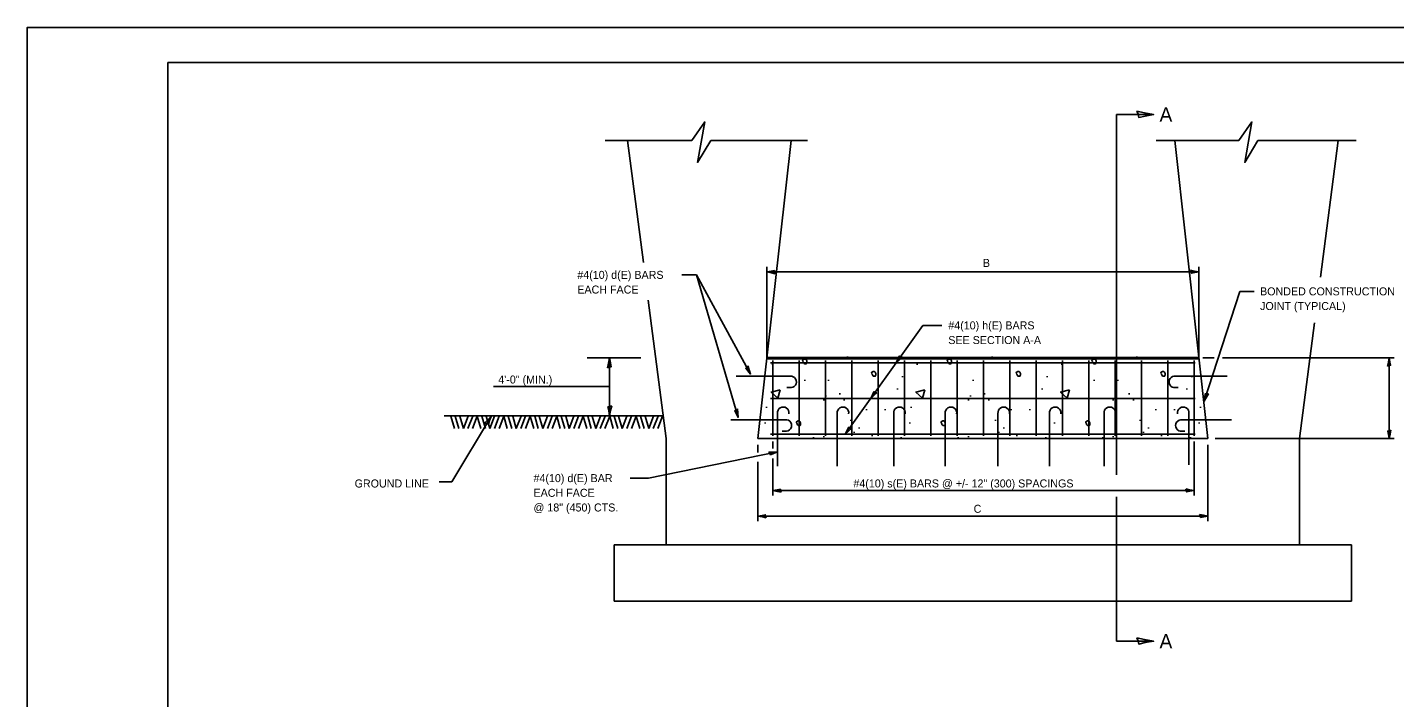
# Model space of a CAD drawing. Extents: x 100365 to 101045, y 100037 to 100477.
# Drawn here: x 100365.2 to 100754.9, y 100285.8 to 100476.7 of the extents above; entities that cross this region are included whole.
import ezdxf

# ---------------------------------------------------------------- set-up
doc = ezdxf.new("R2010")
doc.units = 0
for name, color, linetype in [('Design_PR_Back of Gutter or Curb line', 7, 'Continuous'), ('Design_PR_Roadway Dimensions', 7, 'Continuous'), ('Design_PR_Roadway Notes', 7, 'Continuous'), ('Level 2', 7, 'Continuous'), ('Level 23', 7, 'Continuous'), ('Level 3', 7, 'Continuous'), ('Level 43', 7, 'Continuous'), ('Level 49', 7, 'Continuous'), ('Sheets_50 Reference Boundary', 7, 'Continuous'), ('Sheets_General Details', 7, 'Continuous'), ('Sheets_Printer Plotting Border', 7, 'Continuous'), ('Stage_Construction Traffic Control', 7, 'Continuous'), ('Topo_Bridge Structures', 7, 'Continuous'), ('Topo_Retaining Wall', 7, 'Continuous')]:
    doc.layers.add(name, color=color, linetype=linetype)

msp = doc.modelspace()

# ---------------------------------------------------------------- linework, layer by layer
at = {"layer": 'Design_PR_Back of Gutter or Curb line'}
for p, q in [((100575.99, 100382.72), (100699.08, 100382.72)), ((100575.99, 100382.35), (100699.08, 100382.35))]:
    msp.add_line(p, q, dxfattribs=at)
at = {"layer": 'Design_PR_Roadway Notes'}
for p, q in [((100675.63, 100451.89), (100686.16, 100451.89)), ((100675.63, 100451.89), (100675.63, 100349.24)), ((100551.69, 100406.23), (100555.88, 100406.23)), ((100555.88, 100406.23), (100567.78, 100365.62)), ((100555.88, 100406.23), (100571.31, 100377.98)), ((100700.63, 100370.25), (100710.79, 100401.53)), ((100710.79, 100401.53), (100714.86, 100401.53)), ((100598.32, 100360.82), (100620.42, 100391.84)), ((100620.42, 100391.84), (100625.86, 100391.84)), ((100524.72, 100382.57), (100540.09, 100382.57)), ((100531.15, 100382.57), (100531.15, 100366.1)), ((100498.09, 100374.47), (100531.15, 100374.47)), ((100486.16, 100347.28), (100497.49, 100366.1)), ((100579, 100355.8), (100542.23, 100348.33)), ((100482.57, 100347.28), (100486.16, 100347.28)), ((100542.23, 100348.33), (100536.97, 100348.33)), ((100675.63, 100343.02), (100675.63, 100301.88)), ((100675.63, 100301.88), (100686.16, 100301.88))]:
    msp.add_line(p, q, dxfattribs=at)
for points in [[(100681.41, 100452.88), (100681.79, 100451.97), (100681.94, 100451.09), (100683.78, 100451.48), (100686.16, 100451.89), (100683.62, 100452.35)], [(100530.55, 100379.72), (100531.1, 100379.95), (100531.62, 100380.04), (100531.39, 100381.14), (100531.15, 100382.57), (100530.87, 100381.05)], [(100530.55, 100379.72), (100531.1, 100379.95), (100531.62, 100380.04), (100531.39, 100381.14), (100531.15, 100382.57), (100530.87, 100381.05)], [(100570.61, 100380.31), (100570.3, 100379.92), (100569.95, 100379.64), (100570.56, 100378.93), (100571.31, 100377.98), (100570.91, 100379.21)], [(100614.59, 100382.8), (100614.11, 100382.91), (100613.71, 100383.1), (100613.33, 100382.25), (100612.81, 100381.16), (100613.73, 100382.06)], [(100607.35, 100372.64), (100606.86, 100372.74), (100606.46, 100372.94), (100606.09, 100372.08), (100605.56, 100370.99), (100606.49, 100371.89)], [(100701.83, 100372.36), (100701.34, 100372.31), (100700.9, 100372.38), (100700.8, 100371.44), (100700.63, 100370.25), (100701.24, 100371.38)], [(100531.74, 100368.95), (100531.2, 100368.71), (100530.67, 100368.62), (100530.9, 100367.52), (100531.15, 100366.1), (100531.42, 100367.62)], [(100495.51, 100363.96), (100496.1, 100363.88), (100496.59, 100363.68), (100496.96, 100364.75), (100497.49, 100366.1), (100496.47, 100364.94)], [(100567.59, 100368.04), (100567.21, 100367.73), (100566.81, 100367.53), (100567.25, 100366.71), (100567.78, 100365.62), (100567.65, 100366.91)], [(100600.1, 100362.46), (100599.61, 100362.57), (100599.21, 100362.77), (100598.84, 100361.91), (100598.32, 100360.82), (100599.24, 100361.72)], [(100576.57, 100355.81), (100576.85, 100355.4), (100577.01, 100354.99), (100577.88, 100355.36), (100579, 100355.8), (100577.71, 100355.77)], [(100681.41, 100302.87), (100681.79, 100301.96), (100681.94, 100301.08), (100683.78, 100301.47), (100686.16, 100301.88), (100683.62, 100302.34)]]:
    msp.add_lwpolyline(points, close=True, dxfattribs=at)
at = {"layer": 'Level 2'}
for p, q in [((100486.9, 100362.43), (100485.89, 100365.97)), ((100488.18, 100362.43), (100487.17, 100365.97)), ((100489.46, 100362.43), (100488.45, 100365.97)), ((100489.46, 100362.43), (100490.81, 100365.97)), ((100490.77, 100362.43), (100492.12, 100365.97)), ((100492.09, 100362.43), (100493.44, 100365.97)), ((100494.45, 100362.43), (100493.44, 100365.97)), ((100495.73, 100362.43), (100494.72, 100365.97)), ((100497.01, 100362.43), (100495.99, 100365.97)), ((100497.01, 100362.43), (100498.35, 100365.97)), ((100498.32, 100362.43), (100499.67, 100365.97)), ((100499.64, 100362.43), (100500.98, 100365.97)), ((100501.99, 100362.43), (100500.98, 100365.97)), ((100503.27, 100362.43), (100502.26, 100365.97)), ((100504.55, 100362.43), (100503.54, 100365.97)), ((100504.55, 100362.43), (100505.9, 100365.97)), ((100505.87, 100362.43), (100507.21, 100365.97)), ((100507.18, 100362.43), (100508.53, 100365.97)), ((100509.54, 100362.43), (100508.53, 100365.97)), ((100510.82, 100362.43), (100509.81, 100365.97)), ((100512.1, 100362.43), (100511.09, 100365.97)), ((100512.1, 100362.43), (100513.44, 100365.97)), ((100513.41, 100362.43), (100514.76, 100365.97)), ((100514.73, 100362.43), (100516.08, 100365.97)), ((100517.09, 100362.43), (100516.08, 100365.97)), ((100518.36, 100362.43), (100517.35, 100365.97)), ((100519.64, 100362.43), (100518.63, 100365.97)), ((100519.64, 100362.43), (100520.99, 100365.97)), ((100520.96, 100362.43), (100522.31, 100365.97)), ((100522.27, 100362.43), (100523.62, 100365.97)), ((100524.63, 100362.43), (100523.62, 100365.97)), ((100525.91, 100362.43), (100524.9, 100365.97)), ((100527.19, 100362.43), (100526.18, 100365.97)), ((100527.19, 100362.43), (100528.54, 100365.97)), ((100528.5, 100362.43), (100529.85, 100365.97)), ((100529.82, 100362.43), (100531.17, 100365.97)), ((100532.18, 100362.43), (100531.17, 100365.97)), ((100533.46, 100362.43), (100532.45, 100365.97)), ((100534.73, 100362.43), (100533.72, 100365.97)), ((100534.73, 100362.43), (100536.08, 100365.97)), ((100536.05, 100362.43), (100537.4, 100365.97)), ((100537.36, 100362.43), (100538.71, 100365.97)), ((100539.72, 100362.43), (100538.71, 100365.97)), ((100541, 100362.43), (100539.99, 100365.97)), ((100542.28, 100362.43), (100541.27, 100365.97)), ((100542.28, 100362.43), (100543.63, 100365.97)), ((100543.6, 100362.43), (100544.94, 100365.97)), ((100544.91, 100362.43), (100546.26, 100365.97))]:
    msp.add_line(p, q, dxfattribs=at)
at = {"layer": 'Level 23'}
msp.add_line((100546.29, 100366.1), (100484.04, 100366.1), dxfattribs=at)
at = {"layer": 'Level 3'}
for p, q in [((100577.61, 100380.92), (100577.61, 100380.62)), ((100594.95, 100382.66), (100594.95, 100382.36)), ((100598.96, 100382.97), (100598.96, 100382.67)), ((100618.84, 100380.92), (100618.84, 100380.62)), ((100636.18, 100382.66), (100636.18, 100382.36)), ((100640.19, 100382.97), (100640.19, 100382.67)), ((100660.07, 100380.92), (100660.07, 100380.62)), ((100677.41, 100382.66), (100677.41, 100382.36)), ((100681.42, 100382.97), (100681.42, 100382.67)), ((100586.79, 100376.34), (100586.79, 100376.04)), ((100593.51, 100376.33), (100593.51, 100376.03)), ((100614.59, 100377.4), (100614.59, 100377.1)), ((100634.73, 100376.33), (100634.73, 100376.03)), ((100655.82, 100377.4), (100655.82, 100377.1)), ((100669.24, 100376.34), (100669.24, 100376.04)), ((100675.96, 100376.33), (100675.96, 100376.03)), ((100697.05, 100377.4), (100697.05, 100377.1)), ((100596.8, 100372.49), (100596.8, 100372.18)), ((100613.18, 100373.87), (100613.18, 100373.57)), ((100638.03, 100372.49), (100638.03, 100372.18)), ((100654.4, 100373.87), (100654.4, 100373.57)), ((100679.26, 100372.49), (100679.26, 100372.18)), ((100695.63, 100373.87), (100695.63, 100373.57)), ((100575.82, 100368.63), (100575.82, 100368.33)), ((100584.15, 100371.1), (100584.15, 100370.79)), ((100592.17, 100370.79), (100592.17, 100370.49)), ((100592.79, 100371.87), (100592.79, 100371.57)), ((100598.04, 100370.79), (100598.04, 100370.49)), ((100617.05, 100368.63), (100617.05, 100368.33)), ((100625.38, 100371.1), (100625.38, 100370.79)), ((100633.4, 100370.79), (100633.4, 100370.49)), ((100634.02, 100371.87), (100634.02, 100371.57)), ((100639.27, 100370.79), (100639.27, 100370.49)), ((100658.28, 100368.63), (100658.28, 100368.33)), ((100666.61, 100371.1), (100666.61, 100370.79)), ((100674.63, 100370.79), (100674.63, 100370.49)), ((100675.25, 100371.87), (100675.25, 100371.57)), ((100680.49, 100370.79), (100680.49, 100370.49)), ((100699.51, 100368.63), (100699.51, 100368.33)), ((100599.89, 100364.93), (100599.89, 100364.63)), ((100604.4, 100368.01), (100604.4, 100367.71)), ((100609.64, 100368.01), (100609.64, 100367.71)), ((100641.11, 100364.93), (100641.11, 100364.63)), ((100645.63, 100368.01), (100645.63, 100367.71)), ((100650.87, 100368.01), (100650.87, 100367.71)), ((100682.34, 100364.93), (100682.34, 100364.63)), ((100686.86, 100368.01), (100686.86, 100367.71)), ((100692.1, 100368.01), (100692.1, 100367.71)), ((100575.49, 100364.2), (100575.49, 100363.9)), ((100600.81, 100361.53), (100600.81, 100361.23)), ((100602.23, 100362.8), (100602.23, 100362.5)), ((100605.94, 100360.61), (100605.94, 100360.31)), ((100616.71, 100364.2), (100616.71, 100363.9)), ((100642.04, 100361.53), (100642.04, 100361.23)), ((100643.45, 100362.8), (100643.45, 100362.5)), ((100647.17, 100360.61), (100647.17, 100360.31)), ((100657.94, 100364.2), (100657.94, 100363.9)), ((100683.27, 100361.53), (100683.27, 100361.23)), ((100684.68, 100362.8), (100684.68, 100362.5)), ((100688.4, 100360.61), (100688.4, 100360.31)), ((100699.17, 100364.2), (100699.17, 100363.9)), ((100589.26, 100359.97), (100589.26, 100359.66)), ((100592.17, 100360.3), (100592.17, 100360)), ((100614.27, 100359.99), (100614.27, 100359.69)), ((100630.49, 100359.97), (100630.49, 100359.66)), ((100633.4, 100360.3), (100633.4, 100360)), ((100655.5, 100359.99), (100655.5, 100359.69)), ((100671.72, 100359.97), (100671.72, 100359.66)), ((100674.63, 100360.3), (100674.63, 100360)), ((100696.73, 100359.99), (100696.73, 100359.69))]:
    msp.add_line(p, q, dxfattribs=at)
for points in [[(100579.74, 100373.48), (100577.22, 100372.84), (100579.06, 100371.1), (100579.74, 100373.48)], [(100620.96, 100373.48), (100618.45, 100372.84), (100620.29, 100371.1), (100620.96, 100373.48)], [(100662.19, 100373.48), (100659.68, 100372.84), (100661.52, 100371.1), (100662.19, 100373.48)]]:
    msp.add_lwpolyline(points, dxfattribs=at)
for points in [[(100586.27, 100381.57), (100586.4, 100381.28), (100586.62, 100380.95), (100586.93, 100380.89), (100587.17, 100380.89), (100587.33, 100381.33), (100587.35, 100381.59), (100587.24, 100381.9), (100587, 100382.19), (100586.78, 100382.21), (100586.42, 100382.17), (100586.14, 100381.77), (100586.23, 100381.62)], [(100627.5, 100381.57), (100627.63, 100381.28), (100627.85, 100380.95), (100628.16, 100380.89), (100628.4, 100380.89), (100628.56, 100381.33), (100628.58, 100381.59), (100628.47, 100381.9), (100628.23, 100382.19), (100628.01, 100382.21), (100627.65, 100382.17), (100627.37, 100381.77), (100627.45, 100381.62)], [(100668.73, 100381.57), (100668.86, 100381.28), (100669.08, 100380.95), (100669.39, 100380.89), (100669.63, 100380.89), (100669.79, 100381.33), (100669.81, 100381.59), (100669.7, 100381.9), (100669.45, 100382.19), (100669.23, 100382.21), (100668.88, 100382.17), (100668.59, 100381.77), (100668.68, 100381.62)], [(100605.95, 100378.04), (100606.08, 100377.76), (100606.3, 100377.42), (100606.61, 100377.36), (100606.85, 100377.36), (100607.01, 100377.8), (100607.03, 100378.06), (100606.92, 100378.37), (100606.67, 100378.66), (100606.45, 100378.68), (100606.1, 100378.64), (100605.81, 100378.24), (100605.9, 100378.09)], [(100647.17, 100378.04), (100647.31, 100377.76), (100647.53, 100377.42), (100647.84, 100377.36), (100648.08, 100377.36), (100648.23, 100377.8), (100648.26, 100378.06), (100648.15, 100378.37), (100647.9, 100378.66), (100647.68, 100378.68), (100647.33, 100378.64), (100647.04, 100378.24), (100647.13, 100378.09)], [(100688.4, 100378.04), (100688.53, 100377.76), (100688.76, 100377.42), (100689.06, 100377.36), (100689.31, 100377.36), (100689.46, 100377.8), (100689.48, 100378.06), (100689.37, 100378.37), (100689.13, 100378.66), (100688.91, 100378.68), (100688.56, 100378.64), (100688.27, 100378.24), (100688.36, 100378.09)], [(100584.5, 100363.97), (100584.64, 100363.68), (100584.86, 100363.35), (100585.17, 100363.29), (100585.41, 100363.29), (100585.56, 100363.73), (100585.58, 100363.99), (100585.47, 100364.3), (100585.23, 100364.59), (100585.01, 100364.61), (100584.66, 100364.57), (100584.37, 100364.17), (100584.46, 100364.02)], [(100625.73, 100363.97), (100625.86, 100363.68), (100626.08, 100363.35), (100626.39, 100363.29), (100626.64, 100363.29), (100626.79, 100363.73), (100626.81, 100363.99), (100626.7, 100364.3), (100626.46, 100364.59), (100626.24, 100364.61), (100625.89, 100364.57), (100625.6, 100364.17), (100625.69, 100364.02)], [(100666.96, 100363.97), (100667.09, 100363.68), (100667.31, 100363.35), (100667.62, 100363.29), (100667.86, 100363.29), (100668.02, 100363.73), (100668.04, 100363.99), (100667.93, 100364.3), (100667.69, 100364.59), (100667.47, 100364.61), (100667.11, 100364.57), (100666.83, 100364.17), (100666.92, 100364.02)]]:
    msp.add_spline(points, degree=3, dxfattribs=at)
at = {"layer": 'Level 43'}
for p, q in [((100575.99, 100382.72), (100575.99, 100408.49)), ((100699.08, 100382.72), (100699.08, 100408.49)), ((100575.99, 100407.07), (100699.08, 100407.07)), ((100700.25, 100382.59), (100703.45, 100382.59)), ((100705.81, 100382.59), (100754.75, 100382.59)), ((100753.33, 100382.59), (100753.33, 100359.61)), ((100573.42, 100357.83), (100573.42, 100355.65)), ((100577.71, 100358.72), (100577.71, 100356.81)), ((100697.71, 100358.72), (100697.71, 100343.36)), ((100701.65, 100357.83), (100701.65, 100336.09)), ((100703.72, 100359.61), (100754.75, 100359.61)), ((100573.42, 100352.96), (100573.42, 100336.09)), ((100577.71, 100353.97), (100577.71, 100343.36)), ((100577.71, 100344.79), (100697.71, 100344.79)), ((100573.42, 100337.51), (100701.65, 100337.51))]:
    msp.add_line(p, q, dxfattribs=at)
for points in [[(100578.37, 100406.57), (100578.17, 100407.03), (100578.1, 100407.46), (100577.18, 100407.27), (100575.99, 100407.07), (100577.26, 100406.84)], [(100696.7, 100407.56), (100696.9, 100407.11), (100696.97, 100406.67), (100697.89, 100406.86), (100699.08, 100407.07), (100697.81, 100407.3)], [(100752.83, 100380.22), (100753.29, 100380.41), (100753.73, 100380.49), (100753.53, 100381.41), (100753.33, 100382.59), (100753.1, 100381.33)], [(100753.83, 100361.99), (100753.37, 100361.79), (100752.93, 100361.72), (100753.12, 100360.8), (100753.33, 100359.61), (100753.56, 100360.88)], [(100580.08, 100344.29), (100579.89, 100344.75), (100579.81, 100345.18), (100578.89, 100344.99), (100577.71, 100344.79), (100578.97, 100344.56)], [(100695.34, 100345.28), (100695.53, 100344.83), (100695.6, 100344.39), (100696.52, 100344.58), (100697.71, 100344.79), (100696.44, 100345.02)], [(100575.79, 100337.02), (100575.6, 100337.47), (100575.52, 100337.91), (100574.6, 100337.72), (100573.42, 100337.51), (100574.68, 100337.28)], [(100699.28, 100338.01), (100699.47, 100337.55), (100699.55, 100337.12), (100700.47, 100337.31), (100701.65, 100337.51), (100700.39, 100337.74)]]:
    msp.add_lwpolyline(points, close=True, dxfattribs=at)
at = {"layer": 'Level 49'}
for p, q in [((100575.12, 100377.38), (100567.26, 100377.38)), ((100707.12, 100377.38), (100699.26, 100377.38)), ((100573.61, 100364.96), (100565.74, 100364.96)), ((100708.42, 100364.96), (100700.55, 100364.96)), ((100579, 100351.75), (100579, 100359.61)), ((100596.02, 100351.75), (100596.02, 100359.61)), ((100612.12, 100351.75), (100612.12, 100359.61)), ((100626.8, 100351.75), (100626.8, 100359.61)), ((100641.83, 100351.75), (100641.83, 100359.61)), ((100656.5, 100351.75), (100656.5, 100359.61)), ((100672.05, 100351.75), (100672.05, 100359.61)), ((100696.24, 100352.09), (100696.24, 100359.95))]:
    msp.add_line(p, q, dxfattribs=at)
at = {"layer": 'Sheets_50 Reference Boundary'}
msp.add_lwpolyline([(100405.2, 100466.73), (101035.2, 100466.73), (101035.2, 100066.73), (100405.2, 100066.73)], close=True, dxfattribs=at)
at = {"layer": 'Sheets_General Details'}
for p, q in [((100365.2, 100476.73), (100365.2, 100036.73)), ((101045.2, 100476.73), (100365.2, 100476.73))]:
    msp.add_line(p, q, dxfattribs=at)
msp.add_lwpolyline([(100405.2, 100466.73), (101035.2, 100466.73), (101035.2, 100046.73), (100405.2, 100046.73)], close=True, dxfattribs=at)
at = {"layer": 'Sheets_Printer Plotting Border'}
msp.add_lwpolyline([(100365.2, 100036.73), (101045.2, 100036.73), (101045.2, 100476.73), (100365.2, 100476.73)], close=True, dxfattribs=at)
at = {"layer": 'Stage_Construction Traffic Control'}
for p, q in [((100577.02, 100381.16), (100698.06, 100381.16)), ((100577.71, 100381.83), (100577.71, 100360.38)), ((100585.2, 100381.83), (100585.2, 100360.38)), ((100592.7, 100381.83), (100592.7, 100360.38)), ((100600.21, 100381.83), (100600.21, 100360.38)), ((100607.7, 100381.83), (100607.7, 100360.38)), ((100615.21, 100381.83), (100615.21, 100360.38)), ((100622.7, 100381.83), (100622.7, 100360.38)), ((100630.2, 100381.83), (100630.2, 100360.38)), ((100637.71, 100381.83), (100637.71, 100360.38)), ((100645.21, 100381.83), (100645.21, 100360.38)), ((100652.7, 100381.83), (100652.7, 100360.38)), ((100660.21, 100381.83), (100660.21, 100360.38)), ((100667.71, 100381.83), (100667.71, 100360.38)), ((100675.21, 100381.83), (100675.21, 100360.38)), ((100682.71, 100381.83), (100682.71, 100360.38)), ((100682.71, 100381.83), (100682.71, 100360.38)), ((100690.21, 100381.83), (100690.21, 100360.38)), ((100697.71, 100381.83), (100697.71, 100360.38)), ((100582.57, 100377.38), (100575.12, 100377.38)), ((100699.26, 100377.38), (100692.5, 100377.38)), ((100581.68, 100374.13), (100582.47, 100374.13)), ((100692.41, 100374.13), (100693.19, 100374.13)), ((100577.02, 100370.99), (100698.06, 100370.99)), ((100581.18, 100364.96), (100573.61, 100364.96)), ((100579, 100359.61), (100579, 100366.74)), ((100596.02, 100359.61), (100596.02, 100366.74)), ((100612.12, 100359.61), (100612.12, 100366.74)), ((100626.8, 100359.61), (100626.8, 100366.74)), ((100641.83, 100359.61), (100641.83, 100366.74)), ((100656.5, 100359.61), (100656.5, 100366.74)), ((100672.05, 100359.61), (100672.05, 100366.74)), ((100700.55, 100364.96), (100693.89, 100364.96)), ((100696.24, 100359.95), (100696.24, 100366.74)), ((100577.02, 100360.82), (100698.06, 100360.82)), ((100580.3, 100361.71), (100581.08, 100361.71)), ((100694.29, 100361.69), (100695.07, 100361.69))]:
    msp.add_line(p, q, dxfattribs=at)
for centre, start, end in [((100582.76, 100375.74), 259.6004, 96.9475), ((100692.21, 100375.76), 79.6004, 276.9475), ((100580.63, 100366.94), 349.6004, 186.9475), ((100597.65, 100366.94), 349.6004, 186.9475), ((100613.76, 100366.94), 349.6004, 186.9475), ((100628.43, 100366.94), 349.6004, 186.9475), ((100643.46, 100366.94), 349.6004, 186.9475), ((100658.13, 100366.94), 349.6004, 186.9475), ((100673.69, 100366.94), 349.6004, 186.9475), ((100694.61, 100366.94), 353.0525, 190.3996), ((100581.38, 100363.32), 259.6004, 96.9475), ((100694.09, 100363.32), 79.6004, 276.9475)]:
    msp.add_arc(centre, 1.64, start, end, dxfattribs=at)
at = {"layer": 'Topo_Bridge Structures'}
for p, q in [((100529.88, 100444.51), (100554.59, 100444.51)), ((100559.99, 100444.51), (100587.57, 100444.51)), ((100686.93, 100444.51), (100710.49, 100444.51)), ((100715.9, 100444.51), (100743.91, 100444.51))]:
    msp.add_line(p, q, dxfattribs=at)
for points in [[(100554.59, 100444.51), (100558.28, 100449.79), (100556.24, 100438.28), (100559.99, 100444.51)], [(100710.49, 100444.51), (100714.18, 100449.79), (100712.14, 100438.28), (100715.9, 100444.51)]]:
    msp.add_lwpolyline(points, dxfattribs=at)
at = {"layer": 'Topo_Retaining Wall'}
for p, q in [((100536.29, 100444.51), (100540.79, 100409.76)), ((100573.42, 100359.61), (100582.88, 100444.51)), ((100692.19, 100444.51), (100701.65, 100359.61)), ((100738.78, 100444.51), (100733.73, 100405.55)), ((100542.18, 100399.04), (100547.29, 100359.61)), ((100732.06, 100392.61), (100727.78, 100359.61)), ((100547.29, 100329.33), (100547.29, 100359.61)), ((100573.42, 100359.61), (100701.65, 100359.61)), ((100727.78, 100329.33), (100727.78, 100359.61)), ((100532.45, 100313.3), (100532.45, 100329.33)), ((100532.45, 100329.33), (100742.62, 100329.33)), ((100742.62, 100329.33), (100742.62, 100313.3)), ((100532.45, 100313.3), (100742.62, 100313.3))]:
    msp.add_line(p, q, dxfattribs=at)

# ---------------------------------------------------------------- texts
at = {"layer": 'Design_PR_Roadway Dimensions'}
for s, p in [('B', (100637.54, 100408.49)), ('#4(10) s(E) BARS @ +/- 12" (300) SPACINGS', (100600.62, 100345.68)), ('C', (100634.89, 100338.46))]:
    msp.add_text(s, height=2.28, dxfattribs=at).set_placement(p)
at = {"layer": 'Design_PR_Roadway Notes'}
for s, height, p in [('A', 4.1, (100687.86, 100449.84)), ('#4(10) d(E) BARS', 2.28, (100521.94, 100405.09)), ('EACH FACE', 2.28, (100521.94, 100400.91)), ('BONDED CONSTRUCTION ', 2.28, (100716.52, 100400.39)), ('JOINT (TYPICAL)', 2.28, (100716.52, 100396.21)), ('#4(10) h(E) BARS', 2.28, (100627.67, 100390.7)), ('SEE SECTION A-A', 2.28, (100627.67, 100386.52)), ('4\'-0" (MIN.)', 2.28, (100499.42, 100375.28)), ('#4(10) d(E) BAR ', 2.28, (100509.46, 100347.19)), ('GROUND LINE', 2.28, (100458.48, 100345.67)), ('EACH FACE', 2.28, (100509.46, 100343.01)), ('@ 18" (450) CTS.', 2.28, (100509.46, 100338.83)), ('A', 4.1, (100687.86, 100299.83))]:
    msp.add_text(s, height=height, dxfattribs=at).set_placement(p)

doc.saveas('drawing.dxf')
